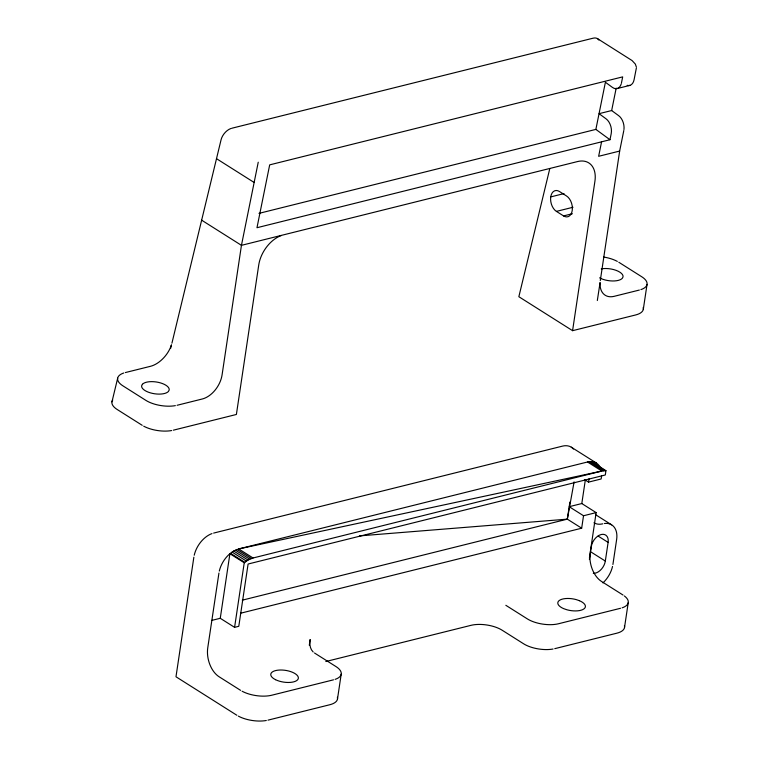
<?xml version="1.0" encoding="UTF-8"?>
<svg xmlns="http://www.w3.org/2000/svg" width="759" height="759" viewBox="0 0 759 759"><rect width="100%" height="100%" fill="white"/><g stroke="black" fill="none" stroke-linecap="round" stroke-linejoin="round"><path stroke-width="1.14" d="M589.439 557.827L596.138 512.61L581.802 503.549L569.193 506.689L583.529 515.75L596.138 512.61M636.374 67.968L634.069 79.799A11.148 7.011 76 0 1 627.19 85.359M193.858 557.201L175.984 676.772L236.884 715.272M218.934 573.054L207.757 647.788A22.286 14.023 76 0 0 219.114 676.772L240.603 690.358M234.588 627.342L220.262 618.291L229.911 553.719L244.237 562.78L234.588 627.342L238.791 626.298L248.098 564.022L605.303 474.982L605.948 470.656L591.622 461.605M309.302 645.226L310.156 639.524C309.444 643.822 309.843 648.831 313.182 651.99M337.47 699.124L341.199 674.21M643.224 307.452A22.286 9.525 8.5 0 1 635.625 314.966L572.58 330.677L594.923 181.211A27.855 18.093 -57.7 0 0 577.637 161.534L241.447 245.337L201.647 220.176M600.293 280.602L619.657 151.06L623.813 130.52M583.529 515.75L581.669 528.207L567.334 519.147L569.895 502.05M581.802 503.549L585.274 480.352M601.555 475.798A22.286 14.468 -57.7 0 1 601.346 477.734L601.156 478.976L588.557 482.117L589.069 478.644M589.392 559.421L591.308 546.575A11.148 7.239 -57.7 0 1 601.204 534.516A11.148 7.239 -57.7 0 1 608.12 542.391L605.321 561.062A11.148 7.239 -57.7 0 1 593.31 573.33M643.309 309.349L647.029 284.435M612.911 564.468L616.631 539.554A22.286 14.468 -57.7 0 0 604.43 523.501M624.505 627.579L628.234 602.665M597.324 300.526L600.084 282.528A22.286 14.468 -57.7 0 0 614.126 296.333L639.344 290.052M242.292 600.17L567.334 519.147L574.098 481.87M258.24 162.217L241.447 245.337L222.083 374.87A22.286 14.468 -57.7 0 1 202.292 398.987L177.084 405.278M258.971 213.374L595.872 129.4L605.397 82.257L612.456 87.418A11.148 7.011 76 0 0 621.232 83.86M601.574 141.819L598.642 156.297L619.657 151.06M621.46 82.94L622.684 76.877L269.682 164.864L256.978 227.719L609.98 139.732L611.204 133.66A11.148 7.011 76 0 0 606.099 118.85L599.05 113.679L611.659 110.539L616.194 88.091M170.595 348.457L171.401 345.041M111.962 401.853L117.673 378.2M171.932 343.172L221.059 139.817A11.186 6.689 -51.2 0 1 230.916 128.499M549.81 168.526L518.852 296.712L572.58 330.677M600.17 467.364A22.286 14.468 -57.7 0 0 592.267 461.633L587.513 461.994L238.715 548.937L233.706 551.006L228.876 554.62A22.286 14.468 -57.7 0 0 219.304 571.081M244.237 562.78L248.041 560.066L253.051 557.988L601.84 471.045L605.948 470.656M231.742 128.262L593.149 38.178A11.176 6.689 -51.2 0 1 598.813 40.018M617.371 88.509L629.979 85.369M572.428 213.715L563.576 215.926L556.413 211.391A11.148 7.011 76 0 1 550.74 196.904L564.003 193.592M556.413 211.391L572.998 207.264M125.339 372.565L150.557 366.284A22.343 13.358 -51.2 0 0 171.373 345.051M173.356 430.182L236.391 414.471L258.734 265.005A27.855 18.093 -57.7 0 1 281.39 235.489M213.64 533.084L562.438 446.14A22.286 14.468 -57.7 0 1 573.453 449.015M211.856 620.378L220.262 618.291M240.546 613.234L581.669 528.207M325.82 661.525L470.988 625.34A22.286 9.525 8.5 0 1 502.126 630.207L523.615 643.793A22.286 9.525 8.5 0 0 553.045 649.03M333.505 679.827L271.741 695.225A22.286 9.525 8.5 0 1 242.093 691.221M620.539 608.282L558.482 623.756A22.286 9.525 8.5 0 1 527.344 618.889L505.845 605.303M268.022 720.139L329.786 704.741A22.286 9.525 8.5 0 0 337.394 697.236M554.763 648.66L616.82 633.196A22.286 9.525 8.5 0 0 624.429 625.682M359.434 535.901L567.334 519.147M597.437 38.605L632.076 60.559L635.34 64.079L636.346 66.991M618.822 262.263L641.82 276.807A22.286 9.525 8.5 0 1 640.919 289.596M216.495 158.678L254.151 182.483M571.28 447.174L596.356 463.018M590.739 461.557L605.065 470.618M589.145 461.681L603.481 470.732M587.513 461.994L601.84 471.045L238.715 548.937L253.051 557.988M584.553 479.593L588.557 482.117M595.72 514.782L611.64 524.849M598.168 536.101L608.12 542.391M590.398 551.632L605.321 561.062M623.025 595.037L601.526 581.451A22.286 14.023 76 0 1 589.952 554.459M142.218 425.315L117.237 409.528A22.372 9.563 8.5 0 1 112.712 400.078M237.055 549.44L251.381 558.501M235.385 550.133L249.711 559.193M233.706 551.006L248.041 560.066M232.055 552.049L246.39 561.11M230.442 553.264L244.768 562.315M314.492 652.996L335.99 666.582A22.286 9.525 8.5 0 1 335.08 679.371M611.659 110.539L618.708 115.71A11.148 7.011 76 0 1 623.964 129.552M595.872 129.4L609.98 139.732M563.576 215.926A11.148 7.011 76 0 0 572.229 210.49A11.148 7.011 76 0 0 566.556 195.993L559.392 191.467A11.148 7.011 76 0 0 550.74 196.904M599.582 277.851A13.928 5.949 8.5 0 0 622.276 278.335L623.035 276.893A13.928 5.949 8.5 0 0 616.08 270.346A13.928 5.949 8.5 0 0 601.261 268.876M175.367 405.638A22.286 9.525 8.5 0 1 145.946 400.41L122.949 385.866A22.372 9.563 8.5 0 1 123.736 373.011M171.638 430.552A22.286 9.525 8.5 0 1 143.707 426.188M603.709 257.054A22.353 9.554 8.5 0 1 617.314 261.4M194.228 555.227A22.286 14.468 -57.7 0 1 211.979 533.586M624.344 595.948A22.286 9.525 8.5 0 1 622.124 607.826M266.305 720.5A22.286 9.525 8.5 0 1 238.364 716.135M612.532 566.442A22.286 14.468 -57.7 0 1 602.959 582.903M602.798 523.814A22.286 14.468 -57.7 0 1 593.965 522.79M142.407 384.282L141.648 385.724A13.928 5.949 8.5 0 0 152.531 393.399A13.928 5.949 8.5 0 0 168.422 391.464L169.172 390.022A13.928 5.949 8.5 0 0 158.299 382.346A13.928 5.949 8.5 0 0 142.407 384.282M579.43 600.701L576.223 599.601A13.928 5.949 8.5 0 0 559.307 600.464A13.928 5.949 8.5 0 0 563.766 608.69L566.982 609.79A13.928 5.949 8.5 0 0 583.899 608.927A13.928 5.949 8.5 0 0 579.43 600.701M275.536 679.684A13.928 5.949 8.5 0 0 298.126 679.02A13.928 5.949 8.5 0 0 280.033 670.017A13.928 5.949 8.5 0 0 275.536 679.684"/></g></svg>
